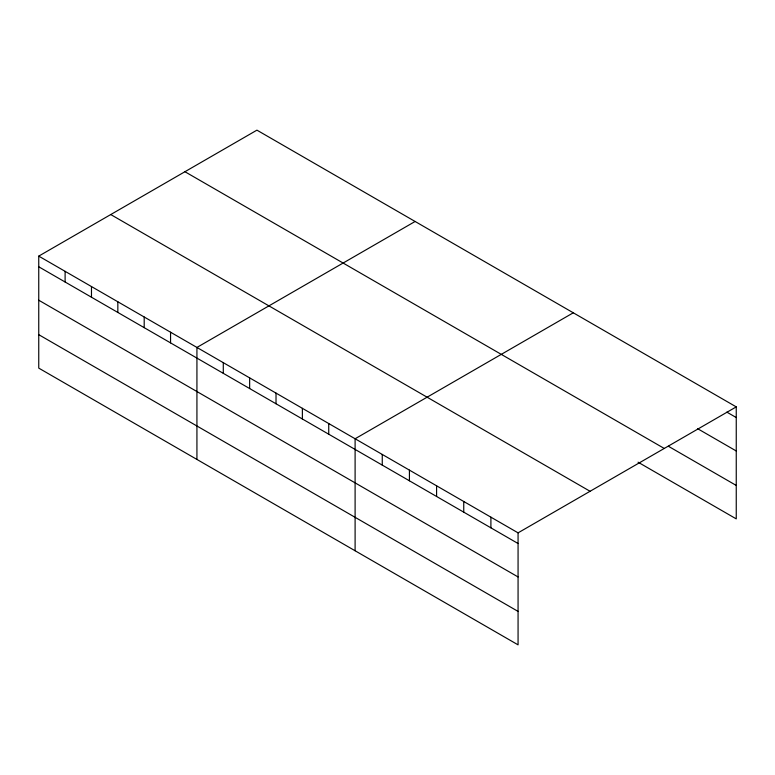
<?xml version="1.0" encoding="UTF-8"?>
<svg xmlns="http://www.w3.org/2000/svg" width="775" height="775" viewBox="0 0 775 775"><rect width="100%" height="100%" fill="white"/><g stroke="black" fill="none" stroke-linecap="round" stroke-linejoin="round"><path stroke-width="1.16" d="M38.75 256.118L518.068 532.851L518.068 644.848L38.75 368.115L38.75 256.118L256.932 130.152L736.25 406.885L736.25 518.882L638.048 462.181M415.109 221.476L196.928 347.442L196.928 459.439M573.277 312.8L355.105 438.766L355.105 550.754M518.068 532.851L736.25 406.885M726.843 412.116L736.25 417.551M697.597 428.672L736.25 450.982M668.35 446.235L736.25 485.441M184.934 171.721L664.252 448.454M110.747 214.549L590.066 491.282M38.75 266.784L518.068 543.517M38.75 300.216L518.068 576.949M38.75 334.674L518.068 611.407M490.904 517.167L490.904 527.833M463.75 501.493L463.75 512.149M436.587 485.809L436.587 496.465M409.423 470.125L409.423 480.791M382.259 454.441L382.259 465.107M328.736 423.547L328.736 434.203M302.376 408.318L302.376 418.984M276.016 393.099L276.016 403.765M249.647 377.88L249.647 388.546M223.287 362.661L223.287 373.317M170.558 332.223L170.558 342.879M144.198 317.004L144.198 327.66M117.839 301.785L117.839 312.441M91.479 286.556L91.479 297.222M65.11 271.337L65.11 282.003"/></g></svg>
